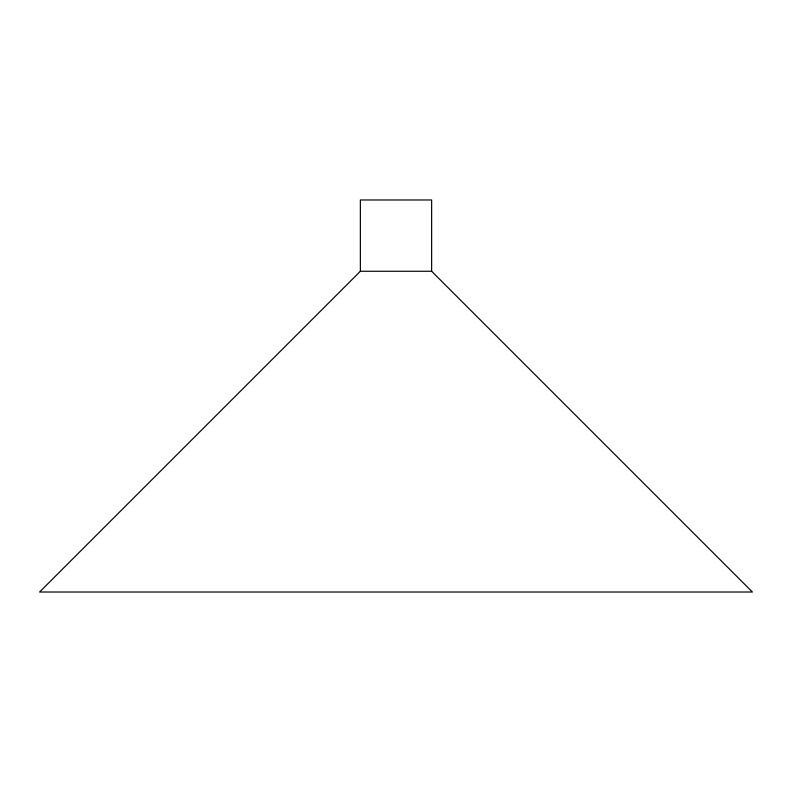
<?xml version="1.0" encoding="UTF-8"?>
<svg xmlns="http://www.w3.org/2000/svg" width="792" height="792" viewBox="0 0 792 792"><rect width="100%" height="100%" fill="white"/><g stroke="black" fill="none" stroke-linecap="round" stroke-linejoin="round"><path stroke-width="1.19" d="M360.36 271.26L39.6 592.02L752.4 592.02L431.64 271.26L360.36 271.26L360.36 199.98L431.64 199.98L431.64 271.26"/></g></svg>
